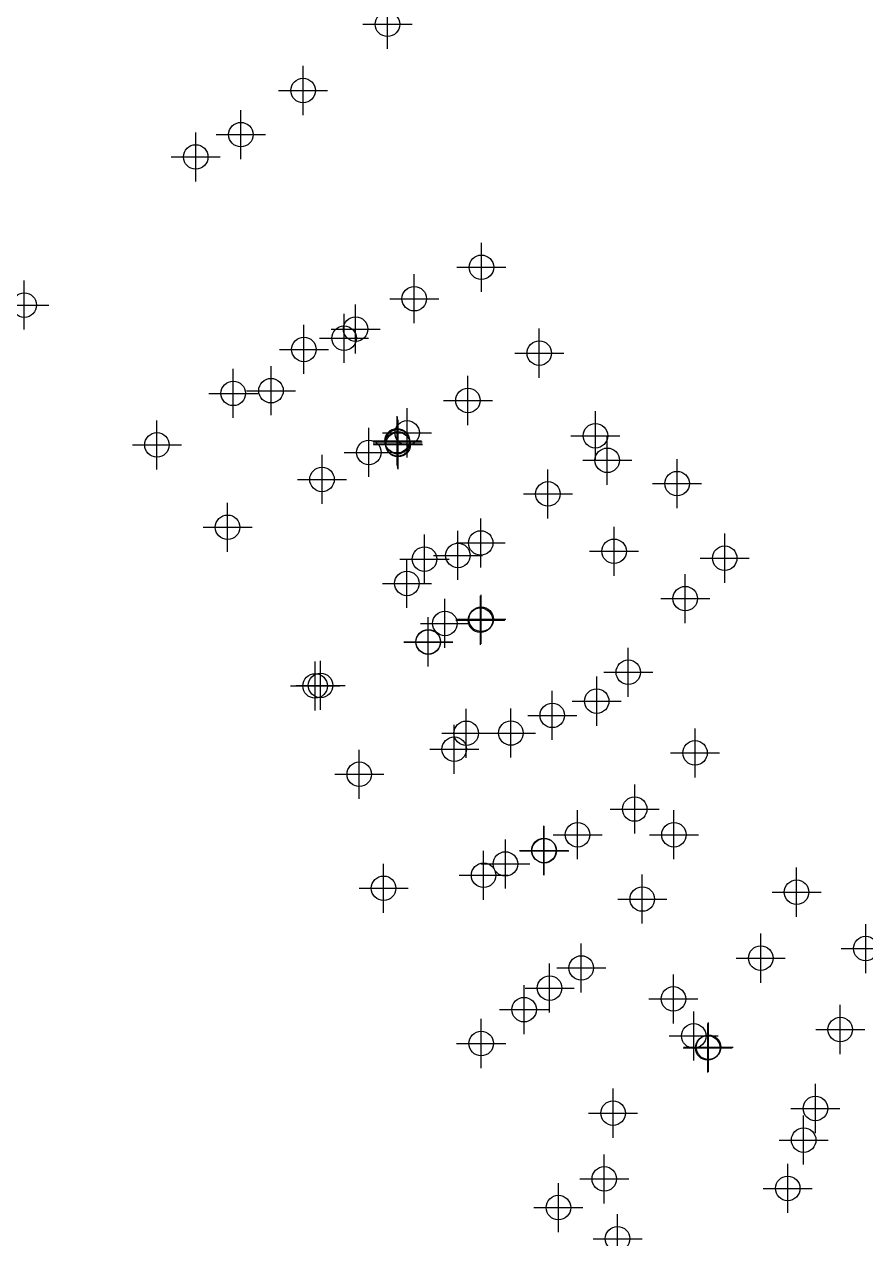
# Model space of a CAD drawing. Header units: inches. Extents: x 1412625.3 to 1412659.6, y 4931530.8 to 4931580.3.
import ezdxf

# ---------------------------------------------------------------- set-up
doc = ezdxf.new("R2010")
doc.units = ezdxf.units.IN
doc.header["$MEASUREMENT"] = 0
doc.header["$PDMODE"] = 34
doc.header["$PDSIZE"] = -1

msp = doc.modelspace()

# ---------------------------------------------------------------- linework, layer by layer
for p in [(1412640.11, 4931580.28, 65.56), (1412636.67, 4931577.58, 68.73), (1412634.13, 4931575.78, 69.04), (1412632.29, 4931574.87, 69.02), (1412643.94, 4931570.37, 67.34), (1412641.2, 4931569.09, 69.47), (1412625.3, 4931568.83, 74), (1412638.81, 4931567.85, 69.68), (1412638.34, 4931567.48, 69.64), (1412636.7, 4931567.02, 69.62), (1412646.3, 4931566.87, 67.31), (1412633.82, 4931565.23, 73.29), (1412635.36, 4931565.34, 72.71), (1412643.39, 4931564.94, 69.58), (1412640.91, 4931563.62, 69.87), (1412630.71, 4931563.13, 75.49), (1412640.5, 4931563.3, 69.9), (1412640.52, 4931563.26, 70), (1412640.53, 4931563.17, 69.98), (1412640.54, 4931563.14, 69.92), (1412648.59, 4931563.5, 67.54), (1412639.35, 4931562.82, 69.96), (1412649.07, 4931562.5, 67.43), (1412637.44, 4931561.72, 73.19), (1412646.65, 4931561.13, 69.49), (1412651.92, 4931561.55, 66.8), (1412633.59, 4931559.77, 75.75), (1412643.91, 4931559.13, 69.81), (1412649.35, 4931558.79, 69.22), (1412641.62, 4931558.47, 70.22), (1412642.98, 4931558.62, 70.02), (1412653.86, 4931558.51, 67.33), (1412640.9, 4931557.48, 72.81), (1412652.25, 4931556.86, 68.8), (1412642.45, 4931555.85, 70.66), (1412643.9, 4931555.98, 70.4), (1412643.93, 4931556.02, 70.33), (1412641.77, 4931555.1, 73.15), (1412641.77, 4931555.09, 73.14), (1412649.93, 4931553.86, 69.14), (1412637.16, 4931553.3, 76.25), (1412637.38, 4931553.32, 76.19), (1412648.64, 4931552.68, 70.69), (1412646.83, 4931552.1, 71.34), (1412643.32, 4931551.37, 71.65), (1412645.14, 4931551.38, 71.37), (1412642.83, 4931550.72, 74.12), (1412652.65, 4931550.57, 70.12), (1412638.96, 4931549.7, 76.48), (1412650.19, 4931548.28, 72.03), (1412647.86, 4931547.23, 72.97), (1412651.79, 4931547.23, 72.19), (1412646.49, 4931546.59, 72.52), (1412646.5, 4931546.58, 72.63), (1412644.92, 4931546.04, 72.94), (1412644.03, 4931545.58, 74.81), (1412639.95, 4931545.05, 77.38), (1412656.79, 4931544.89, 73.55), (1412650.5, 4931544.61, 73.73), (1412659.61, 4931542.59, 72.01), (1412655.33, 4931542.2, 73.8), (1412648.01, 4931541.8, 73.93), (1412646.72, 4931540.98, 74.04), (1412651.77, 4931540.54, 74.18), (1412645.68, 4931540.1, 76.72), (1412652.6, 4931539.03, 74.04), (1412658.57, 4931539.29, 73.52), (1412658.57, 4931539.29, 73.52), (1412643.93, 4931538.72, 77.92), (1412653.17, 4931538.54, 74.01), (1412653.2, 4931538.57, 74.02), (1412649.31, 4931535.88, 74.39), (1412657.56, 4931536.07, 73.97), (1412657.08, 4931534.78, 74.74), (1412648.95, 4931533.2, 78.32), (1412656.43, 4931532.81, 75.78), (1412647.08, 4931532.03, 79.34), (1412649.49, 4931530.76, 78.91)]:
    msp.add_point(p)

doc.saveas('drawing.dxf')
